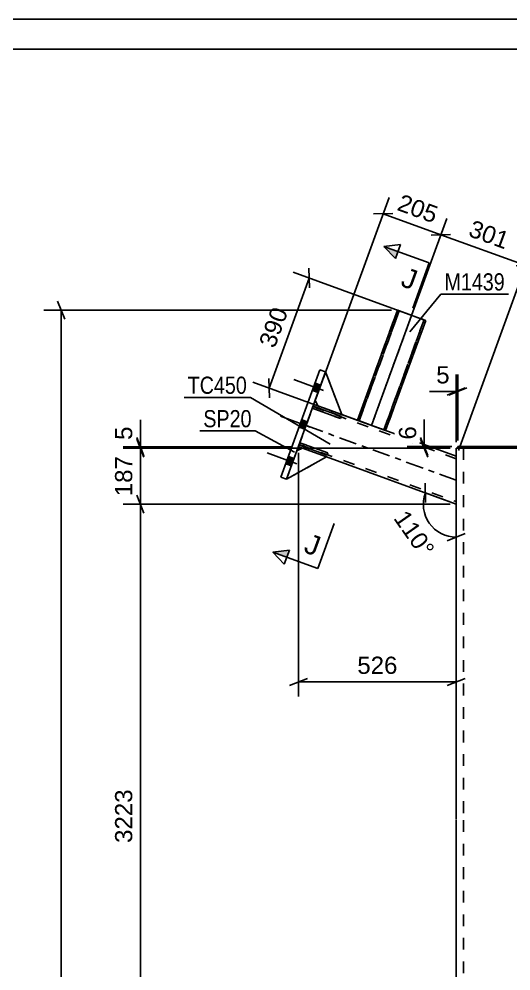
# Model space of a CAD drawing. Header units: millimetres. Extents: x 0 to 841, y 0 to 1249.
# Drawn here: x 283.7 to 365.7, y 435.5 to 594 of the extents above; entities that cross this region are included whole.
import ezdxf

# ---------------------------------------------------------------- set-up
doc = ezdxf.new("R2010")
doc.units = ezdxf.units.MM
doc.linetypes.add('DXK_LINE_DOT2', pattern=[3.9198, 1.9599, -1.9599])
doc.linetypes.add('DXK_LINE_DOT3', pattern=[5.9187, 2.979, -0.9799, 0.9799, -0.9799])
doc.styles.add('Arial', font='ARIAL.TTF', dxfattribs={"height": 0.2})
doc.styles.add('Arial Narrow', font='ARIALN.TTF', dxfattribs={"height": 0.2})

# ---------------------------------------------------------------- blocks, each defined once
blk = doc.blocks.new('Unknown-284856767-1127')
at = {"color": 5, "linetype": 'Continuous'}
for p, q in [((841, 594), (0, 594)), ((836, 589), (5, 589))]:
    blk.add_line(p, q, dxfattribs=at)
blk = doc.blocks.new('Part-284856767-4813 - 4704')
at = {"color": 7, "linetype": 'DXK_LINE_DOT2'}
for p, q in [((333.07, 530.54), (334.78, 535.24)), ((334.78, 535.24), (337.51, 528.13)), ((333.52, 529.58), (333.07, 530.54)), ((337.51, 528.13), (333.52, 529.58))]:
    blk.add_line(p, q, dxfattribs=at)
blk = doc.blocks.new('Bolt-284856767-4798 - 4704')
at = {"linetype": 'Continuous'}
for points in [[(333.53, 531.81), (333.97, 533.03), (333.03, 533.37), (332.59, 532.15)], [(333.53, 531.81), (333.97, 533.03), (333.03, 533.37), (332.59, 532.15)], [(333.53, 531.81), (333.97, 533.03), (333.03, 533.37), (332.59, 532.15)], [(331.31, 525.7), (331.75, 526.92), (330.81, 527.27), (330.37, 526.04)], [(331.31, 525.7), (331.75, 526.92), (330.81, 527.27), (330.37, 526.04)], [(329.08, 519.59), (329.53, 520.82), (328.59, 521.16), (328.14, 519.94)], [(329.08, 519.59), (329.53, 520.82), (328.59, 521.16), (328.14, 519.94)], [(329.08, 519.59), (329.53, 520.82), (328.59, 521.16), (328.14, 519.94)]]:
    blk.add_hatch(color=1, dxfattribs=at).paths.add_polyline_path(points)
at = {"color": 1, "linetype": 'Continuous'}
for p, q in [((334.46, 532.16), (329.52, 533.96)), ((334.46, 532.16), (329.52, 533.96)), ((334.46, 532.16), (329.52, 533.96)), ((333.97, 533.03), (333.03, 533.37)), ((333.97, 533.03), (333.03, 533.37)), ((333.97, 533.03), (333.03, 533.37)), ((333.53, 531.81), (332.59, 532.15)), ((333.53, 531.81), (332.59, 532.15)), ((333.53, 531.81), (332.59, 532.15)), ((332.23, 526.06), (327.3, 527.85)), ((332.23, 526.06), (327.3, 527.85)), ((331.75, 526.92), (330.81, 527.27)), ((331.75, 526.92), (330.81, 527.27)), ((331.31, 525.7), (330.37, 526.04)), ((331.31, 525.7), (330.37, 526.04)), ((330.01, 519.95), (325.08, 521.74)), ((330.01, 519.95), (325.08, 521.74)), ((330.01, 519.95), (325.08, 521.74)), ((329.08, 519.59), (328.14, 519.94)), ((329.08, 519.59), (328.14, 519.94)), ((329.08, 519.59), (328.14, 519.94)), ((329.53, 520.82), (328.59, 521.16)), ((329.53, 520.82), (328.59, 521.16)), ((329.53, 520.82), (328.59, 521.16))]:
    blk.add_line(p, q, dxfattribs=at)
blk = doc.blocks.new('Part-284856767-4809 - 4704')
at = {"color": 2, "linetype": 'Continuous'}
for p, q in [((332.57, 529.18), (332.71, 529.55)), ((332.71, 529.55), (337.41, 527.84)), ((337.27, 527.47), (332.57, 529.18)), ((337.41, 527.84), (337.27, 527.47))]:
    blk.add_line(p, q, dxfattribs=at)
at = {"color": 7, "linetype": 'DXK_LINE_DOT2'}
blk.add_line((333.28, 528.92), (333.41, 529.3), dxfattribs=at)
blk = doc.blocks.new('Part-284856767-4814 - 4704')
at = {"color": 7, "linetype": 'DXK_LINE_DOT2'}
blk.add_line((334.78, 535.24), (333.07, 530.54), dxfattribs=at)
at = {"color": 2, "linetype": 'Continuous'}
for p, q in [((334.78, 535.24), (337.51, 528.13)), ((333.52, 529.58), (333.07, 530.54)), ((337.51, 528.13), (333.52, 529.58))]:
    blk.add_line(p, q, dxfattribs=at)
blk = doc.blocks.new('Part-284856767-4769 - 4704')
at = {"color": 7, "linetype": 'DXK_LINE_DOT2'}
for p, q in [((330.25, 522.79), (332.81, 529.84)), ((332.67, 529.46), (356.56, 520.77)), ((333.52, 529.58), (337.51, 528.13)), ((330.38, 523.16), (356.56, 513.64)), ((330.95, 522.53), (334.94, 521.08)), ((356.56, 521.19), (356.56, 513.21))]:
    blk.add_line(p, q, dxfattribs=at)
at = {"color": 2, "linetype": 'Continuous'}
for p, q in [((332.81, 529.84), (333.52, 529.58)), ((337.51, 528.13), (356.56, 521.19)), ((330.25, 522.79), (330.95, 522.53)), ((334.94, 521.08), (356.56, 513.21))]:
    blk.add_line(p, q, dxfattribs=at)
at = {"color": 7, "linetype": 'DXK_LINE_DOT3'}
blk.add_line((331.53, 526.31), (356.56, 517.2), dxfattribs=at)
blk = doc.blocks.new('Part-284856767-4803 - 4704')
at = {"color": 7, "linetype": 'DXK_LINE_DOT2'}
for p, q in [((329.99, 522.08), (328.28, 517.39)), ((330.95, 522.53), (329.99, 522.08)), ((334.94, 521.08), (330.95, 522.53)), ((328.28, 517.39), (334.94, 521.08))]:
    blk.add_line(p, q, dxfattribs=at)
blk = doc.blocks.new('Part-284856767-4804 - 4704')
at = {"color": 7, "linetype": 'DXK_LINE_DOT2'}
blk.add_line((329.99, 522.08), (328.28, 517.39), dxfattribs=at)
at = {"color": 2, "linetype": 'Continuous'}
for p, q in [((330.95, 522.53), (329.99, 522.08)), ((334.94, 521.08), (330.95, 522.53)), ((334.94, 521.08), (328.28, 517.39))]:
    blk.add_line(p, q, dxfattribs=at)
blk = doc.blocks.new('Part-284856767-4810 - 4704')
at = {"color": 2, "linetype": 'Continuous'}
for p, q in [((330.35, 523.07), (330.49, 523.45)), ((330.49, 523.45), (335.18, 521.74)), ((335.05, 521.36), (330.35, 523.07)), ((335.18, 521.74), (335.05, 521.36))]:
    blk.add_line(p, q, dxfattribs=at)
at = {"color": 7, "linetype": 'DXK_LINE_DOT2'}
blk.add_line((331.05, 522.81), (331.19, 523.19), dxfattribs=at)
blk = doc.blocks.new('Part-284856767-4811 - 4704')
at = {"color": 7, "linetype": 'DXK_LINE_DOT2'}
for p, q in [((332.71, 529.55), (332.57, 529.18)), ((337.41, 527.84), (332.71, 529.55)), ((332.57, 529.18), (337.27, 527.47)), ((333.41, 529.3), (333.28, 528.92)), ((337.27, 527.47), (337.41, 527.84))]:
    blk.add_line(p, q, dxfattribs=at)
blk = doc.blocks.new('Part-284856767-4812 - 4704')
at = {"color": 7, "linetype": 'DXK_LINE_DOT2'}
for p, q in [((330.49, 523.45), (330.35, 523.07)), ((335.18, 521.74), (330.49, 523.45)), ((331.19, 523.19), (331.05, 522.81)), ((330.35, 523.07), (335.05, 521.36)), ((335.05, 521.36), (335.18, 521.74))]:
    blk.add_line(p, q, dxfattribs=at)
blk = doc.blocks.new('Part-284856767-4840 - 4704')
at = {"color": 2, "linetype": 'Continuous'}
for p, q in [((346.76, 545.52), (340.08, 527.19)), ((346.76, 545.52), (346.76, 545.52)), ((346.76, 545.52), (346.8, 545.5)), ((346.8, 545.5), (346.92, 545.45)), ((346.92, 545.45), (347.11, 545.39)), ((347.11, 545.39), (351.11, 543.93)), ((344.78, 525.48), (351.46, 543.8)), ((351.11, 543.93), (351.29, 543.86)), ((351.29, 543.86), (351.41, 543.82)), ((351.41, 543.82), (351.46, 543.8)), ((351.46, 543.8), (351.46, 543.8)), ((340.08, 527.19), (340.08, 527.19)), ((340.13, 527.18), (340.08, 527.19)), ((340.25, 527.13), (340.13, 527.18)), ((340.43, 527.07), (340.25, 527.13)), ((340.43, 527.07), (344.43, 525.61)), ((344.62, 525.54), (344.43, 525.61)), ((344.74, 525.5), (344.62, 525.54)), ((344.78, 525.48), (344.74, 525.5)), ((344.78, 525.48), (344.78, 525.48))]:
    blk.add_line(p, q, dxfattribs=at)
at = {"color": 7, "linetype": 'DXK_LINE_DOT2'}
for p, q in [((340.08, 527.19), (346.76, 545.52)), ((340.37, 527.09), (347.04, 545.41)), ((347.04, 545.41), (340.37, 527.09)), ((346.8, 545.5), (346.76, 545.52)), ((346.92, 545.46), (346.8, 545.5)), ((347.06, 545.4), (346.92, 545.46)), ((347.04, 545.41), (347.04, 545.41)), ((347.04, 545.41), (347.06, 545.4)), ((347.04, 545.41), (347.06, 545.4)), ((347.06, 545.4), (351.11, 543.93)), ((347.06, 545.4), (351, 543.97)), ((347.06, 545.4), (347.11, 545.39)), ((347.11, 545.39), (347.12, 545.38)), ((347.12, 545.38), (347.22, 545.35)), ((347.22, 545.35), (351.15, 543.91)), ((344.5, 525.58), (351.18, 543.91)), ((351.18, 543.91), (344.5, 525.58)), ((351.46, 543.8), (344.78, 525.48)), ((351, 543.97), (351.09, 543.94)), ((351.09, 543.94), (351.11, 543.93)), ((351.11, 543.93), (351.15, 543.91)), ((351.29, 543.86), (351.11, 543.93)), ((351.15, 543.91), (351.18, 543.91)), ((351.15, 543.91), (351.18, 543.91)), ((351.18, 543.91), (351.18, 543.91)), ((351.41, 543.82), (351.29, 543.86)), ((351.46, 543.8), (351.41, 543.82)), ((340.08, 527.19), (340.13, 527.18)), ((340.13, 527.18), (340.25, 527.13)), ((340.25, 527.13), (340.39, 527.08)), ((340.37, 527.09), (340.37, 527.09)), ((340.37, 527.09), (340.39, 527.08)), ((340.37, 527.09), (340.39, 527.08)), ((340.39, 527.08), (344.5, 525.58)), ((340.39, 527.08), (344.33, 525.65)), ((340.39, 527.08), (340.43, 527.07)), ((340.43, 527.07), (340.45, 527.06)), ((340.45, 527.06), (340.54, 527.03)), ((340.54, 527.03), (344.48, 525.59)), ((344.33, 525.65), (344.42, 525.61)), ((344.42, 525.61), (344.43, 525.61)), ((344.43, 525.61), (344.48, 525.59)), ((344.48, 525.59), (344.5, 525.58)), ((344.48, 525.59), (344.5, 525.58)), ((344.5, 525.58), (344.5, 525.58)), ((344.5, 525.58), (344.62, 525.54)), ((344.62, 525.54), (344.74, 525.5)), ((344.74, 525.5), (344.78, 525.48))]:
    blk.add_line(p, q, dxfattribs=at)
at = {"color": 7, "linetype": 'DXK_LINE_DOT3'}
blk.add_line((349.11, 544.66), (342.43, 526.34), dxfattribs=at)
blk = doc.blocks.new('Part-284856767-4849 - 4704')
at = {"color": 2, "linetype": 'Continuous'}
for p, q in [((356.81, 522.84), (356.81, 522.54)), ((356.81, 522.84), (406.31, 522.84)), ((356.81, 522.54), (357.94, 522.54)), ((406.31, 522.54), (405.18, 522.54)), ((406.31, 522.84), (406.31, 522.54))]:
    blk.add_line(p, q, dxfattribs=at)
at = {"color": 7, "linetype": 'DXK_LINE_DOT2'}
blk.add_line((357.94, 522.54), (405.18, 522.54), dxfattribs=at)
blk = doc.blocks.new('Part-284856767-4879 - 4704')
at = {"color": 2, "linetype": 'Continuous'}
for p, q in [((327.34, 517.73), (333.84, 535.58)), ((334.78, 535.24), (328.28, 517.39)), ((333.84, 535.58), (334.78, 535.24)), ((328.28, 517.39), (327.34, 517.73))]:
    blk.add_line(p, q, dxfattribs=at)
blk = doc.blocks.new('Part-284856767-4899 - 4704')
at = {"color": 2, "linetype": 'Continuous'}
for p, q in [((356.56, 522.54), (356.56, 460.69)), ((356.56, 522.54), (356.81, 522.54)), ((357.94, 522.54), (358.96, 522.54)), ((358.96, 522.54), (405.18, 522.54)), ((356.56, 460.59), (356.56, 352.44))]:
    blk.add_line(p, q, dxfattribs=at)
at = {"color": 7, "linetype": 'DXK_LINE_DOT2'}
for p, q in [((356.74, 522.54), (357.94, 522.54)), ((357.76, 522.54), (357.76, 460.69)), ((357.76, 460.59), (357.76, 352.44))]:
    blk.add_line(p, q, dxfattribs=at)
blk = doc.blocks.new('AngleDimension-284856767-5200 - 4704')
at = {"color": 7, "linetype": 'Continuous'}
for p, q in [((351.35, 516.7), (351.45, 513.47)), ((355.62, 513.55), (351.4, 515.09)), ((351.4, 515.09), (356.56, 513.21)), ((356.56, 507.72), (356.56, 513.21)), ((358.06, 508.32), (355.06, 507.12))]:
    blk.add_line(p, q, dxfattribs=at)
blk.add_arc((356.56, 513.21), 5.49, 160, 270, dxfattribs=at)
at = {"color": 0}
blk.add_wipeout([(350.6, 503.26), (354.04, 505.67), (348.61, 513.43), (345.17, 511.02)], dxfattribs=at)
at = {"color": 3, "style": 'Arial'}
blk.add_text('110°', height=2.865, rotation=-54.9982, dxfattribs=at).set_placement((346, 510.87))
blk = doc.blocks.new('StraightDimension-284856767-4949 - 4704')
at = {"color": 7, "linetype": 'Continuous'}
for p, q in [((356.56, 523.54), (356.56, 534.82)), ((356.81, 523.84), (356.81, 534.82)), ((355.06, 531.37), (358.06, 532.57)), ((358.31, 532.57), (355.31, 531.37)), ((356.56, 531.97), (356.81, 531.97))]:
    blk.add_line(p, q, dxfattribs=at)
at = {"color": 0}
blk.add_wipeout([(356.03, 532.72), (356.03, 536.92), (352.61, 536.92), (352.61, 532.72)], dxfattribs=at)
at = {"color": 7, "linetype": 'Continuous'}
blk.add_line((356.56, 531.97), (352.08, 531.97), dxfattribs=at)
blk.add_line((356.56, 531.97), (352.08, 531.97), dxfattribs=at)
at = {"color": 3, "style": 'Arial'}
blk.add_text('5', height=2.87, dxfattribs=at).set_placement((353.21, 533.32))
blk = doc.blocks.new('StraightDimension-284856767-4965 - 4704')
at = {"color": 7, "linetype": 'Continuous'}
for p, q in [((330.25, 521.79), (330.25, 481.21)), ((356.56, 512.21), (356.56, 481.21)), ((331.75, 484.21), (328.75, 483.01)), ((330.25, 483.61), (356.56, 483.61)), ((355.06, 483.01), (358.06, 484.21))]:
    blk.add_line(p, q, dxfattribs=at)
at = {"color": 0}
blk.add_wipeout([(347.34, 484.36), (347.34, 488.56), (339.47, 488.56), (339.47, 484.36)], dxfattribs=at)
at = {"color": 3, "style": 'Arial'}
blk.add_text('526', height=2.865, dxfattribs=at).set_placement((340.07, 484.96))
blk = doc.blocks.new('StraightDimension-284856767-5059 - 4704')
at = {"color": 7, "linetype": 'Continuous'}
for p, q in [((333.15, 530.78), (345.35, 564.26)), ((342.76, 561.54), (345.99, 561.64)), ((344.38, 561.59), (354, 558.08)), ((342.78, 527.28), (354.97, 560.76)), ((355.61, 558.13), (352.38, 558.03))]:
    blk.add_line(p, q, dxfattribs=at)
at = {"color": 0}
blk.add_wipeout([(353.14, 559.19), (354.58, 563.14), (347.19, 565.83), (345.75, 561.89)], dxfattribs=at)
at = {"color": 3, "style": 'Arial'}
blk.add_text('205', height=2.865, rotation=-20.0191, dxfattribs=at).set_placement((346.52, 562.24))
blk = doc.blocks.new('StraightDimension-284856767-5069 - 4704')
at = {"color": 7, "linetype": 'Continuous'}
for p, q in [((342.78, 527.28), (354.97, 560.76)), ((355.61, 558.13), (352.38, 558.03)), ((354, 558.08), (368.12, 552.94)), ((356.9, 522.13), (369.1, 555.61)), ((366.51, 552.89), (369.74, 552.99))]:
    blk.add_line(p, q, dxfattribs=at)
at = {"color": 0}
blk.add_wipeout([(365.01, 554.87), (366.45, 558.81), (359.06, 561.51), (357.62, 557.56)], dxfattribs=at)
at = {"color": 3, "style": 'Arial'}
blk.add_text('301', height=2.865, rotation=-20.0191, dxfattribs=at).set_placement((358.39, 557.92))
blk = doc.blocks.new('StraightDimension-284856767-5153 - 4704')
at = {"color": 7, "linetype": 'Continuous'}
for p, q in [((304.53, 511.71), (303.33, 514.71)), ((355.56, 513.21), (301.08, 513.21)), ((303.93, 409.31), (303.93, 513.21)), ((303.33, 410.81), (304.53, 407.81)), ((341.46, 409.31), (301.08, 409.31))]:
    blk.add_line(p, q, dxfattribs=at)
at = {"color": 0}
blk.add_wipeout([(303.18, 466.31), (298.98, 466.31), (298.98, 456.21), (303.18, 456.21)], dxfattribs=at)
at = {"color": 3, "style": 'Arial'}
blk.add_text('3223', height=2.865, rotation=90.0002, dxfattribs=at).set_placement((302.58, 456.81))
blk = doc.blocks.new('StraightDimension-284856767-5183 - 4704')
at = {"color": 7, "linetype": 'Continuous'}
for p, q in [((303.33, 524.29), (304.53, 521.29)), ((304.53, 521.04), (303.33, 524.04)), ((329.25, 522.79), (301.08, 522.79)), ((355.56, 522.54), (301.08, 522.54)), ((303.93, 522.54), (303.93, 522.79))]:
    blk.add_line(p, q, dxfattribs=at)
at = {"color": 0}
blk.add_wipeout([(303.18, 526.74), (298.98, 526.74), (298.98, 523.31), (303.18, 523.31)], dxfattribs=at)
at = {"color": 7, "linetype": 'Continuous'}
blk.add_line((303.93, 522.79), (303.93, 527.26), dxfattribs=at)
blk.add_line((303.93, 522.79), (303.93, 527.26), dxfattribs=at)
at = {"color": 3, "style": 'Arial'}
blk.add_text('5', height=2.87, rotation=90.0002, dxfattribs=at).set_placement((302.58, 523.91))
blk = doc.blocks.new('StraightDimension-284856767-5191 - 4704')
at = {"color": 7, "linetype": 'Continuous'}
for p, q in [((303.33, 524.04), (304.53, 521.04)), ((355.56, 522.54), (301.08, 522.54)), ((303.93, 513.21), (303.93, 522.54)), ((304.53, 511.71), (303.33, 514.71)), ((355.56, 513.21), (301.08, 513.21))]:
    blk.add_line(p, q, dxfattribs=at)
at = {"color": 0}
blk.add_wipeout([(303.18, 521.81), (298.98, 521.81), (298.98, 513.94), (303.18, 513.94)], dxfattribs=at)
at = {"color": 3, "style": 'Arial'}
blk.add_text('187', height=2.865, rotation=90.0002, dxfattribs=at).set_placement((302.58, 514.54))
blk = doc.blocks.new('StraightDimension-284856767-5204 - 4704')
at = {"color": 7, "linetype": 'Continuous'}
for p, q in [((350.52, 544.15), (329.36, 551.85)), ((332.09, 549.26), (331.99, 552.49)), ((325.37, 532.55), (332.04, 550.87)), ((343.84, 525.82), (322.69, 533.52)), ((325.32, 534.16), (325.42, 530.93))]:
    blk.add_line(p, q, dxfattribs=at)
at = {"color": 0}
blk.add_wipeout([(329.35, 545.66), (325.4, 547.1), (322.71, 539.7), (326.65, 538.27)], dxfattribs=at)
at = {"color": 3, "style": 'Arial'}
blk.add_text('390', height=2.865, rotation=69.9983, dxfattribs=at).set_placement((326.3, 539.04))
blk = doc.blocks.new('StraightDimension-284856767-5214 - 4704')
at = {"color": 7, "linetype": 'Continuous'}
for p, q in [((291.33, 544.02), (290.13, 547.02)), ((345.76, 545.52), (287.88, 545.52)), ((290.73, 297.69), (290.73, 545.52))]:
    blk.add_line(p, q, dxfattribs=at)
blk = doc.blocks.new('StraightDimension-284856767-5225 - 4704')
at = {"color": 7, "linetype": 'Continuous'}
for p, q in [((350.62, 524.34), (351.82, 521.34)), ((351.82, 521.04), (350.62, 524.04)), ((355.81, 522.84), (348.37, 522.84)), ((355.56, 522.54), (348.37, 522.54)), ((351.22, 522.54), (351.22, 522.84))]:
    blk.add_line(p, q, dxfattribs=at)
at = {"color": 0}
blk.add_wipeout([(350.47, 526.79), (346.27, 526.79), (346.27, 523.37), (350.47, 523.37)], dxfattribs=at)
at = {"color": 7, "linetype": 'Continuous'}
blk.add_line((351.22, 522.84), (351.22, 527.32), dxfattribs=at)
blk.add_line((351.22, 522.84), (351.22, 527.32), dxfattribs=at)
at = {"color": 3, "style": 'Arial'}
blk.add_text('6', height=2.87, rotation=90.0002, dxfattribs=at).set_placement((349.87, 523.97))
blk = doc.blocks.new('Mark-284856767-4765 - 4704')
at = {"color": 0}
blk.add_wipeout([(321.68, 531.59), (321.68, 534.59), (311.82, 534.59), (311.82, 531.59)], dxfattribs=at)
blk.add_wipeout([(321.68, 531.59), (321.68, 534.59), (311.82, 534.59), (311.82, 531.59)], dxfattribs=at)
at = {"color": 30, "linetype": 'Continuous'}
for p in [(311.22, 530.99), (335.52, 523.22)]:
    blk.add_line(p, (322.28, 530.99), dxfattribs=at)
at = {"color": 3, "style": 'Arial Narrow'}
blk.add_text('TC450', height=2.863, dxfattribs=at).set_placement((311.82, 531.59))
blk = doc.blocks.new('Mark-284856767-4836 - 4704')
at = {"color": 0}
blk.add_wipeout([(364.64, 548.8), (364.64, 551.8), (354.59, 551.8), (354.59, 548.8)], dxfattribs=at)
blk.add_wipeout([(364.64, 548.8), (364.64, 551.8), (354.59, 551.8), (354.59, 548.8)], dxfattribs=at)
at = {"color": 30, "linetype": 'Continuous'}
for p, q in [((348.83, 541.9), (353.99, 548.2)), ((353.99, 548.2), (365.24, 548.2))]:
    blk.add_line(p, q, dxfattribs=at)
at = {"color": 3, "style": 'Arial Narrow'}
blk.add_text('M1439', height=2.863, dxfattribs=at).set_placement((354.59, 548.8))
blk = doc.blocks.new('Mark-284856767-4875 - 4704')
at = {"color": 0}
blk.add_wipeout([(322.46, 526.02), (322.46, 529.02), (314.42, 529.02), (314.42, 526.02)], dxfattribs=at)
blk.add_wipeout([(322.46, 526.02), (322.46, 529.02), (314.42, 529.02), (314.42, 526.02)], dxfattribs=at)
at = {"color": 30, "linetype": 'Continuous'}
for p in [(313.82, 525.42), (329.62, 521.89)]:
    blk.add_line(p, (323.06, 525.42), dxfattribs=at)
at = {"color": 3, "style": 'Arial Narrow'}
blk.add_text('SP20', height=2.863, dxfattribs=at).set_placement((314.42, 526.02))
blk = doc.blocks.new('SectionMark-284856767-5294 - 4704')
at = {"linetype": 'Continuous'}
for points in [[(346.86, 555.27), (346.43, 554.1), (344.51, 556.13)], [(328.76, 505.55), (328.33, 504.37), (325.98, 505.23)]]:
    blk.add_hatch(color=6, dxfattribs=at).paths.add_polyline_path(points)
at = {"color": 6, "linetype": 'Continuous'}
for p, q in [((344.51, 556.13), (347.29, 556.45)), ((346.43, 554.1), (347.29, 556.45)), ((344.51, 556.13), (346.43, 554.1)), ((325.98, 505.23), (328.76, 505.55)), ((327.91, 503.2), (325.98, 505.23)), ((328.76, 505.55), (327.91, 503.2))]:
    blk.add_line(p, q, dxfattribs=at)
at = {"color": 0, "linetype": 'Continuous'}
for points in [[(349.29, 548.8), (350.49, 552.09), (348.3, 552.89), (347.1, 549.6)], [(333.16, 504.48), (334.36, 507.77), (332.16, 508.57), (330.97, 505.28)]]:
    blk.add_wipeout(points, dxfattribs=at)
at = {"color": 6, "linetype": 'Continuous'}
for p, q in [((352.03, 553.39), (344.51, 556.13)), ((352.03, 553.39), (349.29, 545.88)), ((333.5, 502.49), (336.24, 510.01)), ((333.5, 502.49), (325.98, 505.23))]:
    blk.add_line(p, q, dxfattribs=at)
at = {"color": 3, "linetype": 'Continuous', "style": 'Arial'}
for p in [(347.1, 549.6), (330.97, 505.28)]:
    blk.add_text('J', height=3.34, rotation=-20.002, dxfattribs=at).set_placement(p)

msp = doc.modelspace()

# ---------------------------------------------------------------- block references
for name in ['Unknown-284856767-1127', 'Part-284856767-4840 - 4704', 'Part-284856767-4879 - 4704', 'Part-284856767-4813 - 4704', 'Part-284856767-4814 - 4704', 'Bolt-284856767-4798 - 4704', 'Part-284856767-4769 - 4704', 'Part-284856767-4809 - 4704', 'Part-284856767-4811 - 4704', 'Part-284856767-4810 - 4704', 'Part-284856767-4812 - 4704', 'Part-284856767-4803 - 4704', 'Part-284856767-4804 - 4704', 'Part-284856767-4899 - 4704', 'Part-284856767-4849 - 4704']:
    msp.add_blockref(name, (0, 0))

# ---------------------------------------------------------------- next in the draw order: block references
for name in ['StraightDimension-284856767-4949 - 4704', 'AngleDimension-284856767-5200 - 4704']:
    msp.add_blockref(name, (0, 0))

# ---------------------------------------------------------------- next in the draw order: block references
for name in ['StraightDimension-284856767-5059 - 4704', 'StraightDimension-284856767-4965 - 4704']:
    msp.add_blockref(name, (0, 0))

# ---------------------------------------------------------------- next in the draw order: block references
for name in ['StraightDimension-284856767-5069 - 4704', 'StraightDimension-284856767-5153 - 4704']:
    msp.add_blockref(name, (0, 0))

# ---------------------------------------------------------------- next in the draw order: block references
msp.add_blockref('StraightDimension-284856767-5183 - 4704', (0, 0))

# ---------------------------------------------------------------- next in the draw order: block references
for name in ['StraightDimension-284856767-5204 - 4704', 'StraightDimension-284856767-5191 - 4704']:
    msp.add_blockref(name, (0, 0))

# ---------------------------------------------------------------- next in the draw order: block references
for name in ['Mark-284856767-4836 - 4704', 'StraightDimension-284856767-5214 - 4704']:
    msp.add_blockref(name, (0, 0))

# ---------------------------------------------------------------- next in the draw order: block references
for name in ['Mark-284856767-4765 - 4704', 'StraightDimension-284856767-5225 - 4704']:
    msp.add_blockref(name, (0, 0))

# ---------------------------------------------------------------- next in the draw order: block references
msp.add_blockref('Mark-284856767-4875 - 4704', (0, 0))

# ---------------------------------------------------------------- next in the draw order: block references
msp.add_blockref('SectionMark-284856767-5294 - 4704', (0, 0))

doc.saveas('drawing.dxf')
